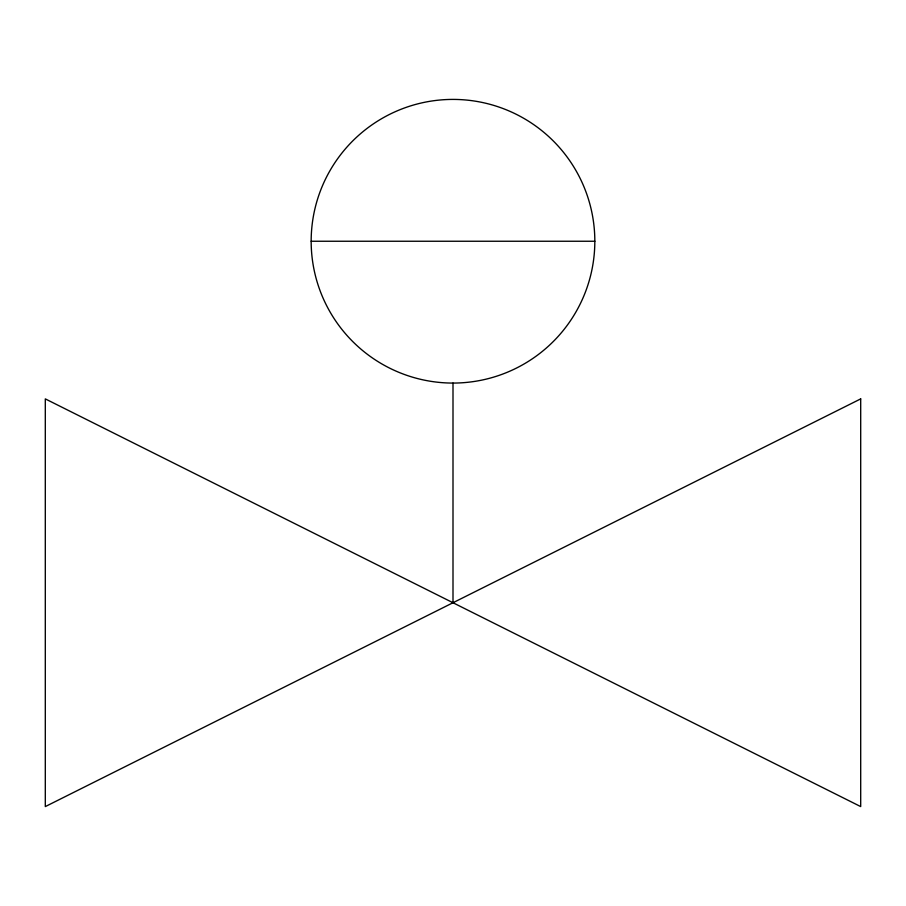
<?xml version="1.0" encoding="UTF-8"?>
<svg xmlns="http://www.w3.org/2000/svg" width="906" height="906" viewBox="0 0 906 906"><rect width="100%" height="100%" fill="white"/><g stroke="black" fill="none" stroke-linecap="round" stroke-linejoin="round"><path stroke-width="1.36" d="M311.177 241.245L594.823 241.245A141.823 141.823 0 0 0 382.083 118.414A141.823 141.823 0 0 0 382.083 364.065A141.823 141.823 0 0 0 594.823 241.245M453 383.068L453 602.739M860.7 398.889L45.3 806.589L45.3 398.889L860.7 806.589L860.7 398.889"/></g></svg>
